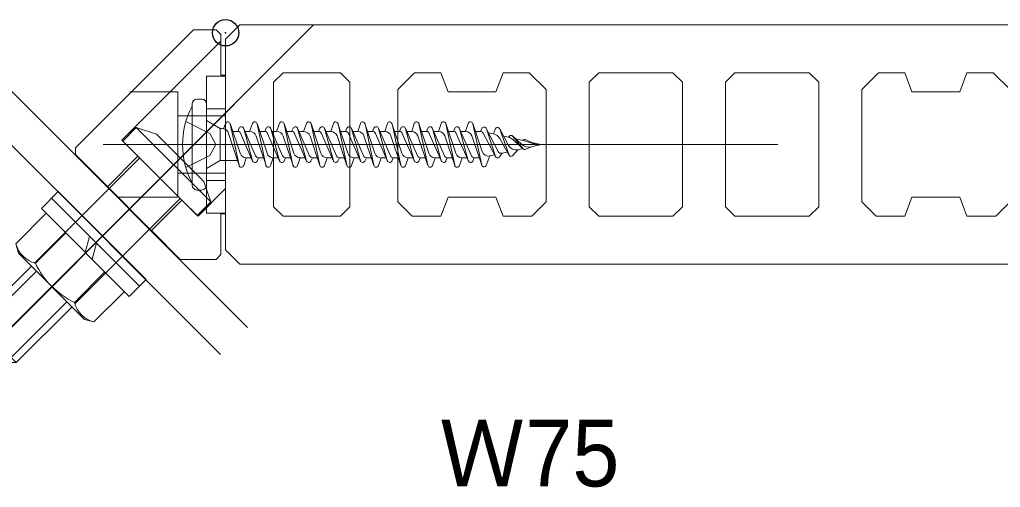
# Model space of a CAD drawing. Units: millimetres, scale not verified. Extents: x -1200 to 1200, y -500 to 500.
# Drawn here: x 719.11 to 739.62, y -422.65 to -412.88 of the extents above; entities that cross this region are included whole.
import ezdxf
from ezdxf.enums import TextEntityAlignment as Align

# ---------------------------------------------------------------- set-up
doc = ezdxf.new("R2010")
doc.units = ezdxf.units.MM
doc.header["$LTSCALE"] = 1.1
doc.header["$PDMODE"] = 32
doc.header["$PDSIZE"] = 0.55
for name, color, linetype, lineweight in [('0-0_一般', 7, 'Continuous', 9), ('0-4_ルーバー', 7, 'Continuous', 9), ('0-9_傾斜ピース', 7, 'Continuous', 9)]:
    doc.layers.add(name, color=color, linetype=linetype, lineweight=lineweight)
doc.layers.add('0-A_Defpoints', color=7, linetype='Continuous')
doc.styles.add('Osaka', font='')
doc.styles.get('Osaka').set_extended_font_data('Osaka')

# ---------------------------------------------------------------- blocks, each defined once
blk = doc.blocks.new('グループ-50-1')
at = {"layer": '0-4_ルーバー'}
for points in [[(134335.56, 166917.81), (134335.56, 166807.81), (134343.06, 166800.31), (134828.06, 166800.31), (134835.56, 166807.81), (134835.56, 166917.81), (134828.06, 166925.31), (134343.06, 166925.31)], [(134400.56, 166830.31), (134395.56, 166825.31), (134365.56, 166825.31), (134360.56, 166830.31), (134360.56, 166895.31), (134365.56, 166900.31), (134395.56, 166900.31), (134400.56, 166895.31)], [(134434.32, 166900.31), (134448.07, 166900.31), (134451.82, 166890.31), (134476.82, 166890.31), (134480.57, 166900.31), (134494.32, 166900.31), (134503.07, 166891.56), (134503.07, 166832.81), (134495.57, 166825.31), (134480.57, 166825.31), (134476.82, 166835.31), (134451.82, 166835.31), (134448.07, 166825.31), (134433.07, 166825.31), (134425.56, 166832.81), (134425.56, 166891.56)], [(134569.33, 166900.31), (134574.33, 166895.31), (134574.33, 166830.31), (134569.33, 166825.31), (134530.58, 166825.31), (134525.57, 166830.31), (134525.57, 166895.31), (134530.58, 166900.31)], [(134596.83, 166830.31), (134596.83, 166895.31), (134601.83, 166900.31), (134640.59, 166900.31), (134645.59, 166895.31), (134645.59, 166830.31), (134640.59, 166825.31), (134601.83, 166825.31)], [(134738.1, 166825.31), (134723.09, 166825.31), (134719.34, 166835.31), (134694.34, 166835.31), (134690.59, 166825.31), (134675.59, 166825.31), (134668.09, 166832.81), (134668.09, 166891.56), (134676.84, 166900.31), (134690.59, 166900.31), (134694.34, 166890.31), (134719.34, 166890.31), (134723.09, 166900.31), (134736.85, 166900.31), (134745.6, 166891.56), (134745.6, 166832.81)], [(134805.6, 166900.31), (134810.6, 166895.31), (134810.6, 166830.31), (134805.6, 166825.31), (134775.6, 166825.31), (134770.6, 166830.31), (134770.6, 166895.31), (134775.6, 166900.31)]]:
    blk.add_lwpolyline(points, close=True, dxfattribs=at)
blk = doc.blocks.new('グループ-1115-1')
at = {"layer": '0-9_傾斜ピース'}
for p, q in [((134318.06, 166841.51), (134318.06, 166884.01)), ((134323.06, 166886.51), (134320.56, 166886.51)), ((134325.56, 166841.51), (134325.56, 166884.01)), ((134314.79, 166874.76), (134327.37, 166868.49)), ((134325.56, 166875.26), (134332.66, 166871.16)), ((134334.53, 166871.04), (134335.57, 166873.79)), ((134337.95, 166873.74), (134343.11, 166858.27)), ((134342.56, 166851.92), (134337.99, 166873.6)), ((134348.08, 166869.61), (134349.66, 166873.79)), ((134352.04, 166873.74), (134357.2, 166858.27)), ((134356.65, 166851.92), (134352.08, 166873.6)), ((134362.18, 166869.61), (134363.76, 166873.79)), ((134366.14, 166873.74), (134371.3, 166858.27)), ((134370.75, 166851.92), (134366.18, 166873.6)), ((134376.23, 166869.61), (134377.81, 166873.79)), ((134380.2, 166873.74), (134385.36, 166858.27)), ((134384.81, 166851.92), (134380.24, 166873.6)), ((134390.52, 166869.61), (134391.9, 166873.74)), ((134394.3, 166873.74), (134399.46, 166858.27)), ((134398.91, 166851.92), (134394.34, 166873.6)), ((134404.62, 166869.61), (134406, 166873.74)), ((134408.4, 166873.74), (134413.56, 166858.27)), ((134413.01, 166851.92), (134408.44, 166873.6)), ((134418.72, 166869.61), (134420.1, 166873.74)), ((134422.5, 166873.74), (134427.66, 166858.27)), ((134427.11, 166851.92), (134422.54, 166873.6)), ((134432.82, 166869.61), (134434.2, 166873.74)), ((134436.6, 166873.74), (134441.76, 166858.27)), ((134441.21, 166851.92), (134436.64, 166873.6)), ((134446.92, 166869.61), (134448.3, 166873.74)), ((134450.7, 166873.74), (134455.86, 166858.27)), ((134455.31, 166851.92), (134450.74, 166873.6)), ((134461.02, 166869.61), (134462.4, 166873.74)), ((134464.8, 166873.75), (134469.72, 166859.1)), ((134469.41, 166852.09), (134464.84, 166873.61)), ((134327.37, 166868.49), (134330.42, 166862.76)), ((134333.78, 166871.16), (134332.66, 166871.16)), ((134336.68, 166869.53), (134342.6, 166851.78)), ((134339.33, 166869.61), (134341.88, 166869.61)), ((134341.88, 166869.61), (134342.64, 166871.35)), ((134343.31, 166868.78), (134349.68, 166854.17)), ((134344.95, 166871.35), (134351.26, 166856.9)), ((134349.62, 166854.34), (134345.01, 166871.18)), ((134345.71, 166869.61), (134348.08, 166869.61)), ((134345.72, 166869.61), (134348.27, 166869.61)), ((134351.59, 166867.08), (134356.69, 166851.78)), ((134353.42, 166869.61), (134355.97, 166869.61)), ((134355.97, 166869.61), (134356.73, 166871.35)), ((134357.47, 166868.63), (134363.78, 166854.17)), ((134359.05, 166871.35), (134365.36, 166856.9)), ((134363.72, 166854.34), (134359.11, 166871.18)), ((134359.81, 166869.61), (134362.18, 166869.61)), ((134359.81, 166869.61), (134362.36, 166869.61)), ((134365.69, 166867.08), (134370.79, 166851.78)), ((134367.52, 166869.61), (134370.07, 166869.61)), ((134370.07, 166869.61), (134370.83, 166871.35)), ((134371.4, 166868.94), (134377.84, 166854.17)), ((134373.11, 166871.35), (134379.42, 166856.9)), ((134377.78, 166854.34), (134373.17, 166871.18)), ((134373.87, 166869.61), (134376.23, 166869.61)), ((134373.91, 166869.61), (134376.46, 166869.61)), ((134379.75, 166867.08), (134384.85, 166851.78)), ((134381.58, 166869.61), (134384.13, 166869.61)), ((134384.13, 166869.61), (134384.89, 166871.35)), ((134385.63, 166868.63), (134391.94, 166854.17)), ((134387.21, 166871.35), (134393.52, 166856.9)), ((134391.88, 166854.34), (134387.27, 166871.18)), ((134387.97, 166869.61), (134390.52, 166869.61)), ((134393.79, 166867.25), (134398.95, 166851.78)), ((134395.68, 166869.61), (134398.23, 166869.61)), ((134398.23, 166869.61), (134398.99, 166871.35)), ((134399.73, 166868.63), (134406.04, 166854.17)), ((134401.31, 166871.35), (134407.62, 166856.9)), ((134405.98, 166854.34), (134401.37, 166871.18)), ((134402.07, 166869.61), (134404.62, 166869.61)), ((134407.89, 166867.25), (134413.05, 166851.78)), ((134409.78, 166869.61), (134412.33, 166869.61)), ((134412.33, 166869.61), (134413.09, 166871.35)), ((134413.83, 166868.63), (134420.14, 166854.17)), ((134415.41, 166871.35), (134421.72, 166856.9)), ((134420.08, 166854.34), (134415.47, 166871.18)), ((134416.17, 166869.61), (134418.72, 166869.61)), ((134421.99, 166867.25), (134427.15, 166851.78)), ((134423.88, 166869.61), (134426.43, 166869.61)), ((134426.43, 166869.61), (134427.19, 166871.35)), ((134427.93, 166868.63), (134434.24, 166854.17)), ((134429.51, 166871.35), (134435.82, 166856.9)), ((134434.18, 166854.34), (134429.57, 166871.18)), ((134430.27, 166869.61), (134432.82, 166869.61)), ((134436.09, 166867.25), (134441.25, 166851.78)), ((134437.98, 166869.61), (134440.53, 166869.61)), ((134440.53, 166869.61), (134441.29, 166871.35)), ((134442.03, 166868.63), (134448.34, 166854.17)), ((134443.61, 166871.35), (134449.92, 166856.9)), ((134448.28, 166854.34), (134443.67, 166871.18)), ((134444.37, 166869.61), (134446.92, 166869.61)), ((134450.19, 166867.25), (134455.35, 166851.78)), ((134452.08, 166869.61), (134454.63, 166869.61)), ((134454.63, 166869.61), (134455.39, 166871.35)), ((134456.13, 166868.63), (134462.44, 166854.17)), ((134464.01, 166856.91), (134457.71, 166871.35)), ((134462.38, 166854.34), (134457.77, 166871.18)), ((134458.47, 166869.61), (134461.02, 166869.61)), ((134464.31, 166867.25), (134469.45, 166851.95)), ((134468.81, 166869.61), (134466.19, 166869.61)), ((134468.81, 166869.61), (134469.49, 166871.14)), ((134470.18, 166868.78), (134476.57, 166856.47)), ((134471.77, 166871.21), (134478.01, 166859.21)), ((134476.57, 166856.47), (134471.85, 166871.02)), ((134472.99, 166868.87), (134475.52, 166868.31)), ((134475.52, 166868.31), (134476.52, 166870.88)), ((134478.82, 166871.02), (134483.47, 166862.32)), ((134483.74, 166857.3), (134478.89, 166870.85)), ((134480.9, 166867.12), (134483.43, 166866.56)), ((134483.43, 166866.56), (134483.9, 166867.17)), ((134490.31, 166862.96), (134485.46, 166867.31)), ((134485.57, 166867.2), (134491.3, 166860.32)), ((134327.37, 166857.04), (134330.42, 166862.76)), ((134478.84, 166865.87), (134483.82, 166857.13)), ((134491.36, 166860.26), (134485.75, 166865.36)), ((134490.96, 166864.89), (134491.35, 166865.26)), ((134492.06, 166865.38), (134498.85, 166862.38)), ((134492.06, 166860.14), (134495.4, 166861.62)), ((134495.4, 166863.9), (134500.56, 166862.76)), ((134495.4, 166861.62), (134500.56, 166862.76)), ((134314.79, 166850.76), (134327.37, 166857.04)), ((134473.75, 166856.82), (134471.83, 166851.89)), ((134473.75, 166856.82), (134476.12, 166857.34)), ((134480.11, 166858.23), (134478.73, 166856.31)), ((134480.11, 166858.23), (134482.85, 166858.83)), ((134488.38, 166860.06), (134485.54, 166856.94)), ((134488.38, 166860.06), (134490.95, 166860.63)), ((134325.56, 166850.26), (134332.66, 166854.36)), ((134346.38, 166855.91), (134345, 166851.78)), ((134346.38, 166855.91), (134348.92, 166855.91)), ((134352.76, 166855.91), (134352, 166854.17)), ((134352.76, 166855.91), (134355.31, 166855.91)), ((134360.47, 166855.91), (134359.09, 166851.78)), ((134359.71, 166855.91), (134363.02, 166855.91)), ((134366.86, 166855.91), (134366.1, 166854.17)), ((134366.86, 166855.91), (134369.41, 166855.91)), ((134374.57, 166855.91), (134373.19, 166851.78)), ((134373.77, 166855.91), (134377.08, 166855.91)), ((134380.92, 166855.91), (134380.16, 166854.17)), ((134380.92, 166855.91), (134383.47, 166855.91)), ((134388.63, 166855.91), (134387.25, 166851.78)), ((134388.63, 166855.91), (134391.18, 166855.91)), ((134395.02, 166855.91), (134394.26, 166854.17)), ((134395.02, 166855.91), (134397.57, 166855.91)), ((134402.73, 166855.91), (134401.35, 166851.78)), ((134402.73, 166855.91), (134405.28, 166855.91)), ((134409.12, 166855.91), (134408.36, 166854.17)), ((134409.12, 166855.91), (134411.67, 166855.91)), ((134416.83, 166855.91), (134415.45, 166851.78)), ((134416.83, 166855.91), (134419.38, 166855.91)), ((134423.22, 166855.91), (134422.46, 166854.17)), ((134423.22, 166855.91), (134425.77, 166855.91)), ((134430.93, 166855.91), (134429.55, 166851.78)), ((134430.93, 166855.91), (134433.48, 166855.91)), ((134437.32, 166855.91), (134436.56, 166854.17)), ((134437.32, 166855.91), (134439.87, 166855.91)), ((134445.03, 166855.91), (134443.65, 166851.78)), ((134445.03, 166855.91), (134447.58, 166855.91)), ((134451.42, 166855.91), (134450.66, 166854.17)), ((134451.42, 166855.91), (134453.97, 166855.91)), ((134459.13, 166855.91), (134457.75, 166851.78)), ((134459.13, 166855.91), (134461.68, 166855.91)), ((134465.53, 166855.91), (134464.76, 166854.17)), ((134465.53, 166855.91), (134468.12, 166855.91)), ((134320.56, 166839.01), (134323.06, 166839.01))]:
    blk.add_line(p, q, dxfattribs=at)
for points in [[(134341.74, 166854.36), (134332.66, 166854.36), (134332.66, 166871.16)], [(134487.24, 166865.71), (134491.8, 166864.7), (134498.85, 166862.38)]]:
    blk.add_lwpolyline(points, dxfattribs=at)
for centre, radius, start, end in [((134355.56, 166862.76), 42.5, 151.9275, 208.0725), ((134320.56, 166884.01), 2.5, 90, 180), ((134323.06, 166884.01), 2.5, 0, 90), ((134336.75, 166873.34), 1.27, 11.8951, 159.3065), ((134343.79, 166870.84), 1.27, 15.2955, 164.7045), ((134350.84, 166873.34), 1.27, 11.8951, 159.3065), ((134357.89, 166870.84), 1.27, 15.2955, 156.4349), ((134364.94, 166873.34), 1.27, 11.8951, 159.3065), ((134371.99, 166870.84), 1.27, 15.2955, 156.4349), ((134379, 166873.34), 1.27, 11.8951, 159.3065), ((134386.05, 166870.84), 1.27, 15.2955, 156.4349), ((134393.1, 166873.34), 1.27, 11.8951, 161.5761), ((134400.15, 166870.84), 1.27, 15.2955, 156.4349), ((134407.2, 166873.34), 1.27, 11.8951, 161.5761), ((134414.25, 166870.84), 1.27, 15.2955, 156.4349), ((134421.3, 166873.34), 1.27, 11.8951, 161.5761), ((134428.35, 166870.84), 1.27, 15.2955, 156.4349), ((134435.4, 166873.34), 1.27, 11.8951, 161.5761), ((134442.45, 166870.84), 1.27, 15.2955, 156.4349), ((134449.5, 166873.34), 1.27, 11.8951, 161.5761), ((134456.55, 166870.84), 1.27, 15.2955, 156.4349), ((134463.6, 166873.34), 1.27, 11.9876, 161.5761), ((134470.65, 166870.62), 1.27, 17.9663, 156.1481), ((134477.7, 166870.42), 1.27, 19.6919, 158.6831), ((134333.62, 166867.46), 3.71, 34.1152, 90), ((134341.88, 166867.97), 1.64, 23.5651, 90), ((134348.08, 166865.91), 3.71, 18.4239, 90), ((134355.97, 166867.97), 1.64, 23.5651, 90), ((134362.18, 166865.91), 3.71, 18.4239, 90), ((134370.07, 166867.97), 1.64, 23.5651, 90), ((134376.23, 166865.91), 3.71, 18.4239, 90), ((134384.13, 166867.97), 1.64, 23.5651, 90), ((134390.52, 166866.16), 3.45, 18.4239, 90), ((134398.23, 166867.97), 1.64, 23.5651, 90), ((134404.62, 166866.16), 3.45, 18.4239, 90), ((134412.33, 166867.97), 1.64, 23.5651, 90), ((134418.72, 166866.16), 3.45, 18.4239, 90), ((134426.43, 166867.97), 1.64, 23.5651, 90), ((134432.82, 166866.16), 3.45, 18.4239, 90), ((134440.53, 166867.97), 1.64, 23.5651, 90), ((134446.92, 166866.16), 3.45, 18.4239, 90), ((134454.63, 166867.97), 1.64, 23.5651, 90), ((134461.02, 166866.14), 3.47, 18.5648, 90), ((134468.81, 166868.08), 1.53, 27.4452, 90), ((134474.41, 166863.34), 5.09, 29.7006, 77.5), ((134482.33, 166861.59), 5.09, 47.7278, 77.5), ((134484.75, 166866.52), 1.07, 39.766, 142.366), ((134487.42, 166864.43), 4.48, 208.1432, 282.5), ((134494.16, 166867.24), 5.76, 228.0402, 282.5), ((134491.8, 166864.78), 0.653, 66.1672, 132.914), ((134346.38, 166859.36), 3.45, 198.4239, 270), ((134352.76, 166857.55), 1.64, 203.5651, 270), ((134360.47, 166859.36), 3.45, 198.4239, 270), ((134366.86, 166857.55), 1.64, 203.5651, 270), ((134374.57, 166859.36), 3.45, 198.4239, 270), ((134380.92, 166857.55), 1.64, 203.5651, 270), ((134388.63, 166859.36), 3.45, 198.4239, 270), ((134395.02, 166857.55), 1.64, 203.5651, 270), ((134402.73, 166859.36), 3.45, 198.4239, 270), ((134409.12, 166857.55), 1.64, 203.5651, 270), ((134416.83, 166859.36), 3.45, 198.4239, 270), ((134423.22, 166857.55), 1.64, 203.5651, 270), ((134430.93, 166859.36), 3.45, 198.4239, 270), ((134437.32, 166857.55), 1.64, 203.5651, 270), ((134445.03, 166859.36), 3.45, 198.4239, 270), ((134451.42, 166857.55), 1.64, 203.5651, 270), ((134459.13, 166859.36), 3.45, 198.4239, 270), ((134465.53, 166857.57), 1.66, 203.5651, 270), ((134473, 166860.2), 3.46, 198.5648, 282.5), ((134477.7, 166857.05), 1.27, 188.4874, 324.2893), ((134479.69, 166860.08), 1.9, 207.4452, 282.5), ((134484.75, 166857.66), 1.07, 199.6919, 317.6833), ((134491.8, 166860.74), 0.653, 219.766, 293.8328), ((134343.8, 166852.18), 1.27, 191.8951, 341.5761), ((134350.84, 166854.68), 1.27, 195.2955, 336.4349), ((134357.89, 166852.18), 1.27, 191.8951, 341.5761), ((134364.94, 166854.68), 1.27, 195.2955, 336.4349), ((134371.99, 166852.18), 1.27, 191.8951, 341.5761), ((134379, 166854.68), 1.27, 195.2955, 336.4349), ((134386.05, 166852.18), 1.27, 191.8951, 341.5761), ((134393.1, 166854.68), 1.27, 195.2955, 336.4349), ((134400.15, 166852.18), 1.27, 191.8951, 341.5761), ((134407.2, 166854.68), 1.27, 195.2955, 336.4349), ((134414.25, 166852.18), 1.27, 191.8951, 341.5761), ((134421.3, 166854.68), 1.27, 195.2955, 336.4349), ((134428.35, 166852.18), 1.27, 191.8951, 341.5761), ((134435.4, 166854.68), 1.27, 195.2955, 336.4349), ((134442.45, 166852.18), 1.27, 191.8951, 341.5761), ((134449.5, 166854.68), 1.27, 195.2955, 336.4349), ((134456.55, 166852.18), 1.27, 191.8951, 341.5761), ((134463.6, 166854.68), 1.27, 195.2955, 336.1481), ((134470.65, 166852.35), 1.27, 191.9876, 338.683), ((134320.56, 166841.51), 2.5, 180, 270), ((134323.06, 166841.51), 2.5, 270, 0)]:
    blk.add_arc(centre, radius, start, end, dxfattribs=at)
blk = doc.blocks.new('グループ-1116-1')
at = {"layer": '0-9_傾斜ピース'}
blk.add_blockref('グループ-1115-1', (0, 0), dxfattribs=at)
blk = doc.blocks.new('グループ-1169-1')
at = {"layer": '0-9_傾斜ピース'}
for p, q in [((134223.26, 166890.96), (134347.01, 166767.22)), ((134209.12, 166876.82), (134332.87, 166753.07))]:
    blk.add_line(p, q, dxfattribs=at)
blk = doc.blocks.new('グループ-1170-1')
at = {"layer": '0-9_傾斜ピース'}
for p, q in [((134235.69, 166800.86), (134290.75, 166855.91)), ((134256.77, 166779.51), (134311.84, 166834.58)), ((134234.06, 166799.23), (134204.89, 166770.06)), ((134252.62, 166780.66), (134220.8, 166748.84)), ((134255.27, 166778.01), (134226.11, 166748.84)), ((134226.11, 166748.84), (134204.89, 166770.06))]:
    blk.add_line(p, q, dxfattribs=at)
for points in [[(134327.75, 166832.81), (134288.86, 166871.7), (134281.79, 166864.63), (134320.68, 166825.74)], [(134327.75, 166832.81), (134288.86, 166871.7), (134299.47, 166868.17), (134324.22, 166843.42)]]:
    blk.add_lwpolyline(points, close=True, dxfattribs=at)
for points in [[(134236.71, 166796.57), (134204.89, 166764.75), (134204.89, 166770.06)], [(134204.89, 166764.75), (134220.8, 166748.84), (134226.11, 166748.84)]]:
    blk.add_lwpolyline(points, dxfattribs=at)
blk = doc.blocks.new('グループ-1171-1')
at = {"layer": '0-9_傾斜ピース'}
for p, q in [((134248.07, 166838.25), (134239.23, 166829.41)), ((134294.04, 166792.28), (134248.07, 166838.25)), ((134290.5, 166788.75), (134244.54, 166834.71)), ((134241.8, 166826.84), (134225.91, 166810.94)), ((134285.2, 166783.45), (134239.23, 166829.41)), ((134252.01, 166816.63), (134236.11, 166800.74)), ((134225.91, 166810.94), (134227.21, 166806.07)), ((134262.22, 166806.43), (134264.46, 166814.79)), ((134265.75, 166802.89), (134267.99, 166811.26)), ((134227.21, 166806.07), (134261.86, 166771.42)), ((134272.42, 166796.22), (134256.53, 166780.33)), ((134294.04, 166792.28), (134285.2, 166783.45))]:
    blk.add_line(p, q, dxfattribs=at)
blk.add_lwpolyline([(134282.63, 166786.01), (134266.73, 166770.12), (134261.86, 166771.42)], dxfattribs=at)
for centre, radius, start, end in [((134239.85, 166814.68), 14.43, 195, 255), ((134274.64, 166818.85), 42.57, 205.1809, 244.8191), ((134270.47, 166784.06), 14.43, 195, 255)]:
    blk.add_arc(centre, radius, start, end, dxfattribs=at)
blk = doc.blocks.new('グループ-1172-1')
at = {"layer": '0-9_傾斜ピース'}
blk.add_line((134196.21, 166740.16), (134351.32, 166895.27), dxfattribs=at)
for name in ['グループ-1170-1', 'グループ-1171-1']:
    blk.add_blockref(name, (0, 0), dxfattribs=at)
blk = doc.blocks.new('グループ-1173-1')
at = {"layer": '0-9_傾斜ピース'}
for p, q in [((134257.04, 166861.1), (134318.71, 166922.76)), ((134318.71, 166922.76), (134330.56, 166922.76)), ((134325.56, 166898.59), (134335.56, 166898.59)), ((134325.56, 166898.59), (134325.56, 166881.45)), ((134310.56, 166890.26), (134285.56, 166890.26)), ((134310.56, 166890.26), (134286.21, 166890.26)), ((134310.56, 166835.68), (134310.56, 166890.26)), ((134335.56, 166877.76), (134310.56, 166877.76)), ((134335.56, 166881.45), (134325.56, 166881.45)), ((134257.04, 166861.1), (134257.04, 166857.56)), ((134311.84, 166802.76), (134257.04, 166857.56)), ((134335.56, 166847.76), (134310.56, 166847.76)), ((134310.56, 166835.26), (134279.34, 166835.26)), ((134325.56, 166826.93), (134335.56, 166826.93)), ((134335.56, 166826.51), (134333.06, 166826.51))]:
    blk.add_line(p, q, dxfattribs=at)
for points in [[(134333.06, 166899.01), (134333.06, 166920.26), (134330.56, 166922.76)], [(134333.06, 166899.01), (134335.56, 166899.01), (134335.56, 166826.51)], [(134325.56, 166826.93), (134325.56, 166844.07), (134335.56, 166844.07)], [(134333.06, 166826.51), (134333.06, 166805.26), (134330.56, 166802.76), (134311.84, 166802.76)]]:
    blk.add_lwpolyline(points, dxfattribs=at)
blk = doc.blocks.new('グループ-1174-1')
at = {"layer": '0-9_傾斜ピース'}
for p, q in [((134257.04, 166861.1), (134318.71, 166922.76)), ((134318.71, 166922.76), (134330.56, 166922.76)), ((134333.06, 166920.26), (134330.56, 166922.76)), ((134333.06, 166920.26), (134333.06, 166916.78)), ((134281.35, 166865.08), (134333.06, 166916.78)), ((134289.75, 166856.68), (134281.35, 166865.08)), ((134257.04, 166861.1), (134257.04, 166857.56)), ((134273.84, 166840.77), (134257.04, 166857.56)), ((134273.84, 166840.77), (134289.75, 166856.68)), ((134335.56, 166839.73), (134321.12, 166825.3)), ((134335.56, 166839.73), (134335.56, 166826.51)), ((134312.73, 166833.7), (134296.82, 166817.79)), ((134321.12, 166825.3), (134312.73, 166833.7)), ((134335.56, 166826.51), (134333.06, 166826.51)), ((134311.84, 166802.76), (134296.82, 166817.79))]:
    blk.add_line(p, q, dxfattribs=at)
blk.add_lwpolyline([(134333.06, 166826.51), (134333.06, 166805.26), (134330.56, 166802.76), (134311.84, 166802.76)], dxfattribs=at)
blk = doc.blocks.new('グループ-1175-1')
at = {"layer": '0-9_傾斜ピース'}
for name in ['グループ-1173-1', 'グループ-1174-1']:
    blk.add_blockref(name, (0, 0), dxfattribs=at)
blk = doc.blocks.new('グループ-1176-1')
at = {"layer": '0-9_傾斜ピース'}
for p, q in [((134196.15, 166739.84), (134381.57, 166925.26)), ((134624.24, 166862.76), (134271.56, 166862.76))]:
    blk.add_line(p, q, dxfattribs=at)
for name in ['グループ-1175-1', 'グループ-1172-1', 'グループ-1169-1']:
    blk.add_blockref(name, (0, 0), dxfattribs=at)

msp = doc.modelspace()

# ---------------------------------------------------------------- linework, layer by layer
at = {"layer": '0-A_Defpoints'}
msp.add_point((723.422, -413.153), dxfattribs=at)

# ---------------------------------------------------------------- block references
at = {"layer": '0-4_ルーバー', "xscale": 0.04, "yscale": 0.04}
msp.add_blockref('グループ-50-1', (-4650, -7090), dxfattribs=at)
at = {"layer": '0-9_傾斜ピース', "xscale": 0.04, "yscale": 0.04}
for name in ['グループ-1176-1', 'グループ-1116-1']:
    msp.add_blockref(name, (-4650, -7090), dxfattribs=at)

# ---------------------------------------------------------------- texts
at = {"layer": '0-0_一般', "style": 'Osaka', "width": 0.95}
msp.add_text('Ｗ75', height=1.393, dxfattribs=at).set_placement((727.883, -423.052), align=Align.BOTTOM_LEFT)

doc.saveas('drawing.dxf')
